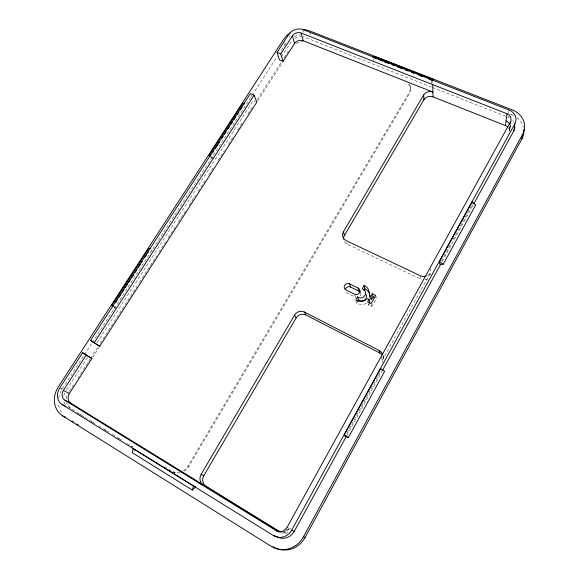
<?xml version="1.0" encoding="UTF-8"?>
<svg xmlns="http://www.w3.org/2000/svg" width="579" height="579" viewBox="0 0 579 579"><rect width="100%" height="100%" fill="white"/><g stroke="black" fill="none" stroke-linecap="round" stroke-linejoin="round"><path stroke-width="0.43" stroke-dasharray="2.9 2.17" d="M472.146 202.621L471.986 205.06L475.67 204.988M509.455 117.855A11.993 10.248 -1.6 0 0 508.087 117.219L508.507 114.005M508.608 113.202L509.021 109.981M509.165 131.397L510.142 125.94M509.484 129.088L509.961 125.534M509.824 128.335L510.309 124.775M513.957 115.742A21.372 18.311 -1.5 0 0 511.518 114.613L511.735 113.028M510.056 127.546L510.417 124.876M509.629 130.615L510.164 126.743M373.339 61.367L374.048 58.971M431.898 83.412L432.433 81.798M346.879 433.114L381.293 370.386M441.328 260.948L451.265 242.84M452.988 239.692L471.559 205.842M346.915 435.328L382.126 371.096M442.117 261.665L473.419 204.568M368.056 303.418L368.476 304.93L371.892 306.624L376.444 298.54L375.887 296.224M368.476 304.93L369.858 302.477M366.391 303.273L364.35 304.141L359.906 304.293L356.693 303.164L357.779 301.254M183.348 470.72A12.999 11.869 -62.5 0 0 188.052 465.936L409.215 92.466A11.225 9.517 -10.8 0 0 409.44 83.977M184.209 471.111A12.955 11.833 -62.6 0 0 188.892 466.341L409.324 93.907L409.215 92.466M286.019 528.88L288.798 529.944L289.782 528.504L290.919 529.047M66.672 389.747L88.174 356.411M97.026 342.688L253.161 100.616L255.346 101.557M281.336 56.93L290.897 42.115A10.74 8.859 -18.2 0 1 292.583 40.096M69.415 391.18L73.33 385.1M77.731 378.268L89.955 359.284M90.447 358.524L98.264 346.372M100.225 343.333L136.897 286.373M139.336 282.574L156.453 255.998M158.899 252.198L165.746 241.566M168.185 237.766L176.009 225.615M178.455 221.822L185.302 211.19M189.21 205.111L195.572 195.239M198.018 191.439L204.857 180.807M208.773 174.735L214.15 166.383M218.059 160.303L224.42 150.431M228.329 144.359L233.706 136M237.622 129.928L242.507 122.335M247.892 113.976L253.269 105.624M257.177 99.552L281.141 62.337M284.072 57.777L288.964 50.185M92.56 357.627L98.908 347.755M257.641 101.021L282.552 62.3M58.718 398.113A22.248 19.375 -53.9 0 1 62.351 388.864L83.941 355.463M84.433 354.703L91.793 343.318M92.285 342.558L251.778 95.868M252.27 95.108L277.298 56.402M281.228 50.33L285.15 44.257A19.158 15.85 -18.2 0 1 286.533 42.39M134.104 451.236L135.877 449.745M282.936 532.716L286.344 531.942L287.741 530.965L284.948 529.923M280.337 532.383L282.226 533.042A8.236 7.744 -83.2 0 0 288.168 532.608M282.132 531.399L284.977 532.419M283.522 530.914L286.344 531.942M287.546 529.22L288.928 529.749M287.821 528.88L289.203 529.416M509.838 113.954L511.518 114.613M431.514 87.103L305.299 37.454A10.74 8.859 -18.2 0 0 302.759 36.81M432.361 87.436L508.087 117.219M287.032 527.418L289.782 528.504M174.192 472.298L173.302 471.914A12.999 11.869 -62.5 0 0 177.97 472.5M344.346 241.559A7.064 6.47 -15.4 0 0 347.183 244.164L420.687 279.085A7.353 6.825 -2.4 0 0 422.033 279.577M188.052 465.936L188.892 466.341M60.433 388.509L61.939 389.298M60.759 388.031L62.351 388.864M72.071 409.346L94.978 423.531M98.799 425.898L108.722 432.043M112.536 434.409L121.699 440.083M127.047 443.391L133.156 447.176M164.458 466.565L172.093 471.292M78.563 413.522L83.926 416.844M91.576 421.584L94.638 423.481M104.596 429.647L108.418 432.021M118.377 438.18L121.438 440.076M131.39 446.243L132.917 447.191M113.904 306.971L116.053 308.375M150.887 249.81L152.263 250.772M210.886 157.068L212.811 158.588M114.02 306.638L115.373 307.796M211.719 156.569L212.45 157.915M251.004 95.159L251.619 96.722M356.215 301.645L356.693 303.164M354.811 294.986L355.535 297.302L347.125 293.133A3.612 3.394 -16.6 0 1 345.417 291.143M284.658 42.585L285.15 44.257M346.77 242.739L347.183 244.164M288.711 34.429L289.681 37.845M381.17 356.57L382.943 362.888M383.052 355.629L383.508 357.323M371.096 303.613L371.892 306.624M303.316 29.695L303.975 32.279M309.729 31.722L310.568 35.124M420.412 275.785L420.687 279.085M410.424 86.93L410.525 88.377M430.219 268.461L430.573 275.242M431.529 81.024L431.601 83.427M294.241 36.651A19.158 15.85 -18.2 0 1 300.588 34.849M61.316 412.371A22.248 19.375 -53.9 0 1 58.421 402.955M516.902 117.653A21.372 18.311 -1.5 0 1 523.351 127.127M296.159 43.505A10.646 8.808 -18.2 0 1 302.737 41.768M70.935 408.513A12.354 10.762 -53.9 0 1 67.881 403.737M180.431 472.645A12.955 11.833 -62.6 0 1 172.766 471.675M512.828 120.598A11.993 10.248 -1.6 0 1 513.638 121.735M294.769 38.467A10.74 8.859 -18.2 0 1 301.406 36.709M65.138 404.453A12.492 10.856 -53.7 0 1 63.618 400.328M63.813 395.696A12.492 10.856 -53.7 0 1 64.899 392.671M69.762 407.949A12.398 10.791 -53.9 0 1 66.708 403.158M66.317 398.641A12.398 10.791 -53.9 0 1 67.019 395.573M427.642 278.955A7.353 6.825 -2.4 0 1 424.899 279.78M360.746 293.198A3.626 3.416 -14.9 0 1 359.885 296.557M508.507 127.959A7.122 6.101 -1.5 0 1 509.52 131.39M382.951 356.005A7.491 7.288 -7.7 0 1 383.797 358.719M427.432 275.647A7.433 6.89 -2.6 0 0 430.443 272.745L382.241 360.399A7.57 7.353 -8.3 0 0 383.11 356.194M408.441 83.883A11.196 9.503 -10.8 0 1 409.324 93.907"/><path stroke-width="0.87" d="M507.674 127.004A7.122 6.101 -1.5 0 0 505.445 125.607L506.951 113.73L301.167 33.039A6.535 5.37 -18.3 0 0 292.388 35.876L280.75 53.898L283.066 61.374L279.425 59.89L277.066 52.407L288.711 34.429A10.892 8.946 -18.3 0 1 303.316 29.695L509.021 109.981A12.181 10.371 -1.9 0 1 514.876 123.74L513.848 130.825L473.854 203.779M510.2 123.761C511.814 120.157 511.315 115.098 506.951 113.73M275.691 548.132A24.709 23.225 -83.2 0 0 305.068 537.478L521.86 138.902L522.62 134.314A21.589 18.456 -1.6 0 0 512.162 109.844L309.519 30.868A19.339 15.951 -18.2 0 0 302.527 29.551M192.373 490.087L193.422 485.882L133.156 448.515L132.323 452.72L192.373 490.087L195.688 486.816L194.182 486.194M432.701 80.988L433.244 79.374L374.751 56.568L373.433 57.053M369.04 299.43L367.643 301.898L371.096 303.613L375.699 295.449L372.246 293.756L373.028 296.861L371.653 299.3L370.09 298.532C369.011 293.777 370.068 287.618 364.003 285.613L362.179 288.812C369.532 291.208 363.431 301.304 357.569 296.904L355.738 300.125C359.472 302.086 364.524 301.927 367.462 298.648L369.04 299.43L369.858 302.477M290.629 32.714A19.339 15.951 -18.2 0 0 283.667 39.234L58.378 386.779A22.48 19.534 -53.7 0 0 62.72 415.939L270.965 546.178A24.984 23.478 -82.8 0 0 303.432 536.863L522.62 134.314M348.348 437.594L384.637 371.305L380.707 368.425L344.23 434.851L345.156 436.255L348.348 437.594L344.23 434.851M443.167 264.364L475.67 204.988L472.203 201.803L439.541 261.288L439.606 264.096L443.167 264.364L439.541 261.288M382.82 354.782A7.57 7.353 -8.3 0 0 379.158 350.454L304.416 312.059A7.317 6.912 -29.1 0 0 294.566 315.048L201.13 474.353A7.983 7.375 -66.8 0 0 202.23 484.21L70.87 403.23A7.491 6.514 -53.7 0 1 69.371 393.517L91.851 358.582L82.573 352.756L59.68 388.118A12.687 10.994 -53.4 0 0 62.134 404.54L273.353 535.495A14.12 13.266 -82.1 0 0 291.635 530.234L514.876 123.74M276.342 536.451A13.882 13.042 -82.8 0 0 294.313 531.283L346.481 436.125M382.56 370.307L440.814 264.046M510.446 121.988L287.032 527.418L283.522 530.914L280.504 531.783L276.082 530.567L64.899 400.248A7.614 6.593 -53.4 0 1 63.408 390.398L86.3 354.949M371.653 299.3L370.857 296.216L372.246 293.756M357.779 301.254L358.502 299.973L357.569 296.904M363.786 290.687L364.864 288.791L364.003 285.613M280.084 531.906L206.052 486.259A7.896 7.303 -67.2 0 1 203.808 475.627L296.144 317.907A7.237 6.854 -29.1 0 1 305.893 314.954L379.882 353.031A7.491 7.288 -7.7 0 1 382.133 354.818M343.6 239.141A7.064 6.47 -15.4 0 1 344.462 235.421L423.9 99.74L423.676 94.956A6.897 5.862 -8.2 0 1 432.904 92.032L303.179 40.762A6.449 5.32 -18.2 0 0 294.53 43.555L283.066 61.374M344.462 235.421L343.419 231.795L423.676 94.956M99.726 346.343L256.808 102.186L254.087 95.188L250.389 93.603L90.592 340.372L99.726 346.343L90.592 340.372M115.793 302.274L117.754 299.249M118.731 297.736L121.185 293.951M122.162 292.438L124.123 289.406M125.107 287.893L127.554 284.108M128.538 282.595L130.499 279.563M131.476 278.05L133.93 274.265M134.907 272.752L136.868 269.727M138.338 267.455L140.299 264.429M141.276 262.909L142.26 261.397M144.707 257.612L146.668 254.586M147.652 253.074L148.629 251.554M212.457 152.965L213.434 151.452M215.388 148.434L219.781 141.645M221.735 138.627L223.204 136.362M224.666 134.096L226.136 131.831M228.09 128.813L229.552 126.555M231.021 124.29L232.483 122.024M233.952 119.759L235.906 116.741M237.368 114.476L238.838 112.217M240.299 109.952L242.254 106.934M243.723 104.669L244.7 103.156L242.536 103.742L208.961 155.548L210.249 156.562M94.319 342.536L254.087 95.188M113.18 306.508L111.747 305.574L148.825 248.355L150.591 248.529M433.244 79.374L431.507 80.228L428.988 79.243M208.961 155.548L210.995 155.223M111.747 305.574L113.346 306.059M273.353 535.495L275.597 536.212M358.502 299.973C362.316 302.955 368.736 298.547 365.819 294.139M277.992 531.413L279.447 531.92M276.082 530.567L279.02 531.602L203.381 485.101M277.008 531.059L279.208 531.826M303.432 536.863L305.068 537.478M291.635 530.234L294.313 531.283M372.775 57.292L376.972 58.928M378.644 59.586L382.842 61.222M384.521 61.881L388.719 63.516M392.07 64.826L394.589 65.811M397.947 67.121L402.137 68.756M405.495 70.066L408.014 71.051M411.372 72.361L413.884 73.345M418.921 75.313L422.279 76.623M423.9 99.74A6.832 5.826 -8.1 0 1 433.041 96.852L505.445 125.607M277.066 52.407L280.75 53.898M198.09 482.408L202.23 484.21M199.256 483.313L206.052 486.259M62.72 415.939L65.905 417.387M506.039 120.924L508.297 122.328L509.744 124.376M201.13 474.353L203.808 475.627M62.134 404.54L65.905 406.357M349.607 283.876L358.09 288.053A3.662 3.445 -15 0 1 359.537 292.713A3.662 3.445 -15 0 1 354.572 294.212L346.083 290.007A3.648 3.423 -16.7 0 1 344.671 285.382A3.648 3.423 -16.7 0 1 349.607 283.876L350.613 287.061L359.016 291.201A3.626 3.416 -14.9 0 1 360.37 292.388M373.028 296.861L375.076 297.867M369.279 295.442L370.857 296.216M64.899 400.248L70.87 403.23M63.408 390.398L69.371 393.517M91.851 358.582L82.573 352.756M72.071 421.099L73.605 422.062M76.674 423.98L78.201 424.935M364.864 288.791L367.658 290.629L369.706 293.495M294.566 315.048L296.144 317.907M304.416 312.059L305.893 314.954M358.09 288.053L359.016 291.201M379.158 350.454L379.882 353.031M292.388 35.876L294.53 43.555M301.167 33.039L303.179 40.762M432.701 84.628L433.041 96.852M523.785 129.501A21.372 18.311 -1.5 0 1 521.86 138.902M274.996 547.806A24.709 23.225 -83.2 0 1 272.97 546.685M514.977 126.917A11.993 10.248 -1.6 0 1 513.848 130.825M345.388 289.377A3.612 3.394 -16.6 0 1 350.613 287.061M343.419 231.795A7.136 6.528 -15.5 0 0 346.162 240.603L420.412 275.785A7.433 6.89 -2.6 0 0 426.093 276.19"/></g></svg>
